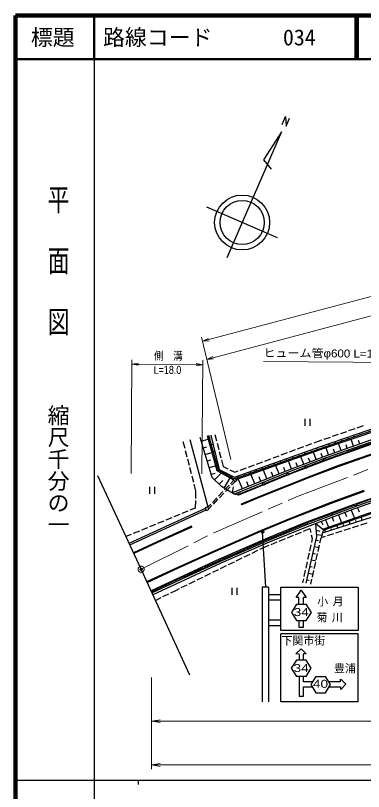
# Model space of a CAD drawing. Units: millimetres, scale not verified. Extents: x 40000 to 680000, y 20000 to 380000.
# Drawn here: x 40000 to 119544, y 202409 to 380000 of the extents above; entities that cross this region are included whole.
import ezdxf
from ezdxf.enums import TextEntityAlignment as Align

# ---------------------------------------------------------------- set-up
doc = ezdxf.new("R2010")
doc.units = ezdxf.units.MM
doc.header["$LTSCALE"] = 1000
doc.header["$PDMODE"] = 32
doc.header["$PDSIZE"] = 500
doc.linetypes.add('CHAIN', pattern=[18.5, 12, -1.5, 3.5, -1.5])
for name, color, linetype, lineweight in [('M-BGD', 7, 'Continuous', 25), ('M-BMK', 2, 'CHAIN', 13), ('M-BMK-OTRS', 5, 'Continuous', 25), ('M-BMK-SRVR', 3, 'Continuous', 25), ('M-STR-HTXT', 7, 'Continuous', 13), ('M-STR-STRC', 7, 'Continuous', 25), ('M-TTL', 2, 'Continuous', 140), ('M-TTL-BAND', 7, 'Continuous', 25), ('M-TTL-LINE', 7, 'Continuous', 50)]:
    doc.layers.add(name, color=color, linetype=linetype, lineweight=lineweight)
doc.layers.add('M-OTRS', color=6, linetype='Continuous')
doc.layers.add('M-TTL-TXT', color=7, linetype='Continuous')
doc.styles.add('@ＭＳ ゴシック', font='')
doc.styles.add('ＭＳ ゴシック', font='')
doc.styles.add('ＭＳ Ｐゴシック', font='')
doc.styles.get('@ＭＳ ゴシック').set_extended_font_data('@MS Gothic')
doc.styles.get('ＭＳ ゴシック').set_extended_font_data('MS Gothic')
doc.styles.get('ＭＳ Ｐゴシック').set_extended_font_data('MS PGothic')

# ---------------------------------------------------------------- blocks, each defined once
blk = doc.blocks.new('open_arrow')
at = {"color": 0, "linetype": 'Continuous', "lineweight": -2}
blk.add_lwpolyline([(7.5, 1.25), (0, 0), (7.5, -1.25)], dxfattribs=at)

msp = doc.modelspace()

# ---------------------------------------------------------------- linework, layer by layer
at = {"layer": 'M-BGD'}
for p, q in [((109412, 280855), (134829, 289561)), ((109473, 281299), (134724, 289979)), ((106143, 287725), (106143, 286125)), ((107343, 286125), (107343, 287725)), ((109511, 280572), (134885, 289263)), ((118122, 285647), (119540, 286134)), ((112448, 283696), (113866, 284184)), ((114339, 284346), (115757, 284834)), ((116230, 284997), (117649, 285484)), ((118599, 284444), (118667, 284246)), ((78286, 282513), (78680, 280967)), ((79841, 282938), (83932, 267530)), ((84987, 274252), (82198, 283443)), ((82461, 282574), (84062, 283060)), ((83833, 283893), (86046, 275836)), ((84123, 283972), (86302, 276036)), ((84727, 283499), (84540, 283452)), ((84612, 283957), (86592, 276098)), ((85600, 284126), (85975, 282640)), ((108239, 282227), (109035, 282523)), ((109035, 282523), (110083, 282884)), ((110556, 283046), (111975, 283534)), ((122236, 283193), (110863, 279177)), ((122380, 282766), (111018, 278755)), ((112983, 282509), (113049, 282316)), ((114387, 282992), (114520, 282605)), ((115791, 283476), (115858, 283281)), ((117261, 281436), (116697, 283033)), ((117195, 283960), (117330, 283567)), ((118682, 281938), (118403, 282730)), ((82921, 281061), (83718, 281303)), ((85141, 281854), (84733, 281751)), ((86097, 282155), (86463, 280700)), ((90082, 274375), (109473, 281299)), ((90209, 274034), (109412, 280855)), ((102616, 280134), (104022, 280657)), ((104490, 280832), (105896, 281355)), ((106365, 281529), (107770, 282053)), ((108780, 281052), (108914, 280678)), ((110175, 281541), (110240, 281351)), ((111574, 279428), (110991, 281079)), ((122555, 282245), (111207, 278238)), ((111579, 282025), (111711, 281642)), ((112996, 279930), (112707, 280749)), ((114417, 280432), (113844, 282056)), ((115839, 280934), (115555, 281739)), ((78803, 280482), (79173, 279029)), ((83380, 279548), (84900, 280009)), ((85556, 280210), (85369, 280163)), ((86585, 280216), (86952, 278761)), ((90479, 273812), (109511, 280572)), ((98867, 278739), (100273, 279262)), ((100741, 279437), (102147, 279960)), ((110863, 279177), (102378, 275952)), ((103240, 279073), (103370, 278709)), ((104625, 279568), (104691, 279385)), ((105913, 277296), (105255, 279027)), ((106010, 280063), (106142, 279693)), ((107395, 280557), (107461, 280371)), ((108742, 278371), (108100, 280059)), ((110156, 278908), (109839, 279742)), ((123146, 280237), (113838, 276995)), ((123210, 280048), (113906, 276807)), ((79297, 278544), (79667, 277090)), ((83839, 278035), (84636, 278277)), ((85970, 278565), (85631, 278480)), ((87074, 278276), (87448, 276790)), ((93244, 276646), (94650, 277170)), ((95118, 277344), (96524, 277867)), ((96993, 278042), (98398, 278565)), ((97700, 277095), (97826, 276740)), ((99085, 277589), (99149, 277411)), ((100470, 278084), (100598, 277724)), ((101855, 278579), (101920, 278398)), ((103085, 276221), (102411, 277994)), ((111018, 278755), (102542, 275533)), ((111207, 278238), (102744, 275021)), ((104499, 276758), (104166, 277634)), ((107328, 277833), (107003, 278688)), ((79790, 276606), (80161, 275152)), ((84298, 276522), (85738, 276958)), ((84758, 275008), (85633, 275274)), ((85513, 273742), (86997, 275271)), ((86046, 275836), (89820, 273711)), ((86384, 276920), (86233, 276882)), ((86302, 276036), (90014, 273946)), ((86592, 276098), (90082, 274375)), ((87173, 275810), (87071, 275603)), ((87448, 276790), (88553, 276245)), ((89001, 276023), (90105, 275478)), ((102378, 275952), (89566, 270743)), ((102542, 275533), (90073, 270463)), ((90105, 275478), (90901, 275774)), ((91369, 275949), (92775, 276472)), ((93544, 275611), (93607, 275437)), ((94929, 276106), (95055, 275755)), ((96315, 276600), (96378, 276424)), ((97475, 273959), (96680, 275913)), ((98876, 274528), (98489, 275479)), ((100276, 275098), (99525, 276946)), ((101677, 275667), (101312, 276565)), ((113838, 276995), (107537, 274600)), ((113906, 276807), (107609, 274414)), ((80284, 274668), (80654, 273214)), ((87090, 272211), (84987, 274252)), ((86564, 272721), (87428, 273611)), ((87709, 271844), (89026, 274065)), ((88337, 275236), (88270, 275101)), ((89834, 273566), (89150, 272853)), ((89500, 274662), (89335, 274328)), ((89754, 273632), (90136, 274095)), ((90223, 273245), (89754, 273632)), ((90136, 274095), (90605, 273707)), ((90605, 273707), (90223, 273245)), ((90774, 274622), (90836, 274450)), ((102744, 275021), (90953, 270227)), ((91872, 271680), (90991, 273848)), ((92159, 275116), (92283, 274771)), ((94673, 272819), (93836, 274880)), ((107537, 274600), (95594, 269859)), ((96074, 273389), (95666, 274393)), ((107609, 274414), (95672, 269675)), ((70611, 272151), (70611, 270551)), ((71811, 270551), (71811, 272151)), ((80778, 272730), (81171, 271183)), ((90008, 270481), (87090, 272211)), ((88803, 272492), (87765, 271409)), ((88003, 271080), (89041, 272162)), ((89388, 272523), (90143, 273311)), ((89566, 270743), (89801, 272102)), ((93273, 272250), (92843, 273307)), ((81171, 271183), (81137, 269472)), ((87419, 271049), (86381, 269966)), ((86619, 269636), (87657, 270719)), ((90953, 270227), (90008, 270481)), ((110168, 261589), (136802, 270120)), ((110241, 262422), (136329, 271603)), ((110324, 262186), (136376, 271355)), ((112198, 268615), (119695, 271332)), ((112269, 268428), (119761, 271143)), ((125639, 271021), (117157, 268029)), ((125814, 270500), (117346, 267512)), ((125959, 270074), (117500, 267089)), ((81127, 268972), (81093, 267260)), ((86034, 269605), (84996, 268523)), ((85234, 268193), (86272, 269276)), ((95594, 269859), (91621, 268179)), ((91699, 267994), (91621, 268179)), ((95672, 269675), (91699, 267994)), ((103073, 265042), (112198, 268615)), ((103148, 264857), (112269, 268428)), ((65943, 259256), (83402, 267216)), ((66111, 258893), (83554, 266846)), ((79416, 266572), (78029, 266001)), ((81093, 267260), (79879, 266762)), ((83932, 267530), (83368, 267297)), ((83368, 267297), (83602, 266731)), ((83602, 266731), (84166, 266964)), ((84166, 266964), (83932, 267530)), ((84650, 268162), (83965, 267449)), ((84132, 267045), (84888, 267832)), ((117157, 268029), (105916, 263793)), ((117346, 267512), (106118, 263281)), ((117500, 267089), (106283, 262862)), ((116766, 266813), (117463, 264963)), ((118205, 267338), (118536, 266398)), ((75717, 265051), (74329, 264481)), ((77566, 265811), (76179, 265241)), ((95733, 261989), (103073, 265042)), ((95811, 261805), (103148, 264857)), ((112362, 265153), (112692, 264277)), ((113830, 265706), (114502, 263921)), ((115298, 266259), (115640, 265351)), ((119280, 264508), (119041, 265254)), ((72017, 263531), (70629, 262961)), ((80240, 263097), (72398, 259552)), ((73867, 264291), (72479, 263721)), ((80322, 262915), (72481, 259371)), ((80322, 262915), (80240, 263097)), ((105916, 263793), (97606, 260365)), ((106118, 263281), (97821, 259858)), ((106283, 262862), (97996, 259444)), ((108882, 260753), (108691, 263770)), ((108691, 263770), (110241, 262422)), ((109847, 264205), (110254, 263419)), ((110893, 264600), (111542, 262879)), ((113672, 262712), (113485, 263298)), ((115074, 263161), (114974, 263474)), ((116476, 263610), (116263, 264276)), ((118421, 263230), (116992, 262771)), ((117878, 264059), (117765, 264412)), ((120325, 263840), (118897, 263382)), ((66467, 261250), (65253, 260751)), ((68317, 262010), (66930, 261440)), ((70167, 262771), (68779, 262200)), ((85610, 257569), (95733, 261989)), ((85692, 257387), (95811, 261805)), ((104005, 261227), (105395, 261792)), ((105858, 261981), (107300, 262568)), ((107300, 262568), (107509, 261663)), ((107622, 261176), (107832, 260271)), ((108788, 262231), (109546, 262004)), ((108853, 261201), (110029, 261096)), ((110168, 261589), (109856, 260483)), ((110324, 262186), (110168, 261589)), ((110241, 262422), (110324, 262186)), ((110869, 261814), (110706, 262320)), ((112707, 261397), (111279, 260939)), ((112271, 262263), (112183, 262536)), ((114612, 262008), (113183, 261550)), ((116516, 262619), (115088, 262161)), ((72398, 259552), (66964, 257045)), ((72481, 259371), (67048, 256863)), ((97606, 260365), (86539, 255556)), ((97821, 259858), (86764, 255054)), ((97996, 259444), (86948, 254643)), ((98448, 258964), (99838, 259530)), ((100301, 259718), (101690, 260284)), ((102153, 260473), (103542, 261038)), ((106430, 250112), (108882, 260753)), ((107832, 260271), (107636, 259385)), ((108706, 259993), (109202, 259879)), ((109596, 259308), (109856, 260483)), ((110803, 260787), (109856, 260483)), ((77203, 253753), (85610, 257569)), ((94069, 256977), (95416, 257637)), ((95865, 257856), (96544, 258189)), ((96544, 258189), (97985, 258776)), ((107528, 258896), (107204, 257432)), ((108356, 258473), (109361, 258241)), ((109165, 257355), (109489, 258820)), ((77286, 253571), (85692, 257387)), ((90477, 255218), (91824, 255877)), ((92273, 256097), (93620, 256757)), ((107096, 256944), (106771, 255479)), ((108006, 256953), (108515, 256835)), ((108733, 255402), (109057, 256867)), ((86539, 255556), (78372, 251788)), ((86764, 255054), (78604, 251289)), ((86948, 254643), (78794, 250881)), ((86884, 253459), (88232, 254118)), ((88681, 254338), (90028, 254998)), ((106663, 254991), (106339, 253526)), ((107656, 255433), (108687, 255195)), ((108301, 253449), (108625, 254914)), ((70009, 250445), (77203, 253753)), ((70093, 250263), (77286, 253571)), ((83292, 251699), (84639, 252359)), ((85088, 252579), (86435, 253239)), ((106231, 253038), (105907, 251574)), ((106955, 252392), (108014, 252149)), ((107305, 253913), (107828, 253792)), ((107869, 251496), (108193, 252961)), ((78372, 251788), (70976, 248350)), ((78604, 251289), (71207, 247850)), ((78794, 250881), (71395, 247442)), ((79700, 249940), (81047, 250600)), ((81496, 250820), (82843, 251480)), ((105798, 251086), (105602, 250199)), ((106605, 250872), (107141, 250749)), ((107502, 249833), (107761, 251008)), ((76776, 248509), (77454, 248841)), ((77903, 249061), (79251, 249720)), ((89476, 248985), (89476, 247385)), ((90676, 247385), (90676, 248985)), ((73709, 247002), (75055, 247663)), ((75504, 247884), (76776, 248509)), ((71988, 246156), (73260, 246781))]:
    msp.add_line(p, q, dxfattribs=at)
at = {"layer": 'M-BMK'}
msp.add_lwpolyline([(68710, 253261), (85356, 261628), (104645, 270030), (123176, 277069), (145724, 284595), (161799, 288978)], dxfattribs=at)
msp.add_circle((68710, 253261), 700, dxfattribs=at)
at = {"layer": 'M-BMK-OTRS'}
for p, q in [((68710, 253261), (58825, 274681)), ((79880, 229055), (68710, 253261))]:
    msp.add_line(p, q, dxfattribs=at)
at = {"layer": 'M-BMK-SRVR'}
for p, q in [((100971, 355093), (101744, 356872)), ((101744, 356872), (101892, 354687)), ((101892, 354687), (102659, 356477)), ((100822, 353375), (88301, 324555)), ((100822, 353375), (96664, 346959)), ((96664, 346959), (98469, 344804)), ((99876, 329118), (83737, 336130))]:
    msp.add_line(p, q, dxfattribs=at)
for radius in [6284, 5028]:
    msp.add_circle((91807, 332624), radius, dxfattribs=at)
at = {"layer": 'M-OTRS'}
msp.add_point((68710, 253261), dxfattribs=at)
at = {"layer": 'M-STR-HTXT'}
for p, q in [((82724, 305433), (211674, 339671)), ((83714, 301300), (212664, 335538)), ((89207, 278367), (82491, 306405)), ((66403, 275208), (66597, 301207)), ((66590, 300207), (82817, 300086)), ((82630, 275087), (82824, 301086)), ((71079, 228495), (71079, 207495)), ((71079, 218495), (219705, 218495)), ((71079, 208495), (219705, 208495))]:
    msp.add_line(p, q, dxfattribs=at)
msp.add_lwpolyline([(136319, 284770), (127319, 300593), (96656, 300822)], dxfattribs=at)
at = {"layer": 'M-STR-STRC'}
for p, q in [((116597, 280420), (121786, 282257)), ((110936, 278417), (116126, 280253)), ((106730, 276778), (110468, 278242)), ((102526, 275131), (106264, 276596)), ((96966, 272885), (102061, 274946)), ((91408, 270637), (96503, 272698)), ((121709, 269425), (117932, 268093)), ((117463, 267922), (112311, 265978)), ((111843, 265802), (106691, 263859)), ((106226, 263674), (102526, 262134)), ((97191, 249137), (96495, 261811)), ((102064, 261941), (98364, 260401)), ((97904, 260204), (92856, 257996)), ((92398, 257795), (87350, 255586)), ((86893, 255383), (83251, 253730)), ((82796, 253524), (79154, 251871)), ((78700, 251662), (75061, 249975)), ((74607, 249764), (71079, 248128)), ((96392, 249137), (96392, 222959)), ((97796, 249137), (96392, 249137)), ((97796, 249137), (97796, 222959)), ((100657, 249137), (118303, 249137)), ((100657, 239272), (100657, 249137)), ((118303, 249137), (118303, 239272)), ((100657, 247451), (97796, 247451)), ((104185, 246795), (105305, 248475)), ((105305, 248475), (106425, 246795)), ((97796, 246281), (100657, 246281)), ((104262, 245290), (103101, 243400)), ((104745, 246795), (104185, 246795)), ((104262, 245290), (106476, 245290)), ((104745, 245290), (104745, 246795)), ((106425, 246795), (105865, 246795)), ((105865, 245290), (105865, 246795)), ((107637, 243400), (106476, 245290)), ((103101, 243400), (104262, 241510)), ((106476, 241510), (107637, 243400)), ((100657, 241601), (97796, 241601)), ((97796, 240431), (100657, 240431)), ((104262, 241510), (106476, 241510)), ((104745, 241510), (104745, 240038)), ((104745, 240038), (105865, 240038)), ((105865, 240038), (105865, 241510)), ((118303, 239272), (100657, 239272)), ((100657, 222959), (100657, 238517)), ((118303, 238517), (100657, 238517)), ((118303, 222959), (118303, 238517)), ((104104, 233874), (105308, 235075)), ((105308, 235075), (106477, 233904)), ((104814, 233873), (104104, 233874)), ((104814, 233873), (104814, 232489)), ((105816, 232490), (105816, 233905)), ((106477, 233904), (105816, 233905)), ((104202, 232489), (103041, 230599)), ((106416, 232490), (104202, 232489)), ((107577, 230600), (106416, 232490)), ((103041, 230599), (104203, 228709)), ((106417, 228710), (107577, 230600)), ((106417, 228710), (104203, 228709)), ((104815, 228709), (104816, 224261)), ((105811, 227541), (105812, 228710)), ((107927, 227539), (105811, 227541)), ((108669, 228747), (107508, 226857)), ((108669, 228747), (110883, 228747)), ((112044, 226858), (110883, 228747)), ((114310, 227534), (111627, 227536)), ((114310, 227534), (114310, 228119)), ((114343, 228119), (115511, 226948)), ((105808, 224260), (105810, 226371)), ((105810, 226371), (107808, 226369)), ((107508, 226857), (108669, 224967)), ((110884, 224967), (112044, 226858)), ((111742, 226366), (114308, 226364)), ((115511, 226948), (114340, 225779)), ((114340, 225779), (114341, 226364)), ((104816, 224261), (105808, 224260)), ((108669, 224967), (110884, 224967)), ((118303, 222959), (100657, 222959))]:
    msp.add_line(p, q, dxfattribs=at)
for centre in [(116361, 280337), (110700, 278333), (102293, 275040), (106497, 276687), (96735, 272792), (91176, 270543), (117697, 268010), (112077, 265890), (106457, 263771), (96495, 261809), (102295, 262038), (98133, 260305), (92627, 257895), (87121, 255486), (83024, 253627), (78927, 251768), (74834, 249869)]:
    msp.add_circle(centre, 250, dxfattribs=at)
at = {"layer": 'M-TTL'}
for p, q in [((40000, 380000), (40000, 20000)), ((680000, 380000), (40000, 380000))]:
    msp.add_line(p, q, dxfattribs=at)
at = {"layer": 'M-TTL-BAND'}
for p, q in [((58000, 370000), (58000, 20000)), ((40000, 205000), (579000, 205000)), ((68000, 205000), (68000, 204000))]:
    msp.add_line(p, q, dxfattribs=at)
at = {"layer": 'M-TTL-LINE'}
for p, q in [((58000, 380000), (58000, 370000)), ((117750, 380000), (117750, 370000)), ((118250, 380000), (118250, 370000)), ((40000, 370000), (680000, 370000))]:
    msp.add_line(p, q, dxfattribs=at)

# ---------------------------------------------------------------- block references
at = {"layer": 'M-STR-HTXT', "xscale": 200, "yscale": 200}
for p, rotation in [((82724, 305433), 14.9), ((83714, 301300), 14.9), ((66590, 300207), 359.6), ((82817, 300086), 179.6)]:
    msp.add_blockref('open_arrow', p, dxfattribs=dict(at, rotation=rotation))
at = {"layer": 'M-STR-HTXT', "xscale": 267, "yscale": 267}
for p in [(71079, 218495), (71079, 208495)]:
    msp.add_blockref('open_arrow', p, dxfattribs=at)

# ---------------------------------------------------------------- texts
at = {"layer": 'M-STR-HTXT', "style": 'ＭＳ Ｐゴシック', "width": 1.1}
msp.add_text('ヒューム管φ600 L=16.5', height=1833, rotation=359.572, dxfattribs=at).set_placement((96660, 301322), align=Align.BOTTOM_LEFT)
at = {"layer": 'M-STR-HTXT', "style": 'ＭＳ Ｐゴシック', "width": 0.85}
for s, p in [('側\u3000溝', (74923, 300628)), ('L=18.0', (74733, 297441))]:
    msp.add_text(s, height=1833, rotation=359.572, dxfattribs=at).set_placement(p, align=Align.BOTTOM_CENTER)
at = {"layer": 'M-STR-STRC', "style": 'ＭＳ Ｐゴシック', "width": 1.3}
for s, p in [('34', (105309, 243468)), ('34', (105287, 230655)), ('40', (109719, 227050))]:
    msp.add_text(s, height=1833, dxfattribs=at).set_placement(p, align=Align.MIDDLE_CENTER)
at = {"layer": 'M-STR-STRC', "style": 'ＭＳ Ｐゴシック'}
msp.add_text('下関市街', height=1833, dxfattribs=at).set_placement((105804, 235470), align=Align.BOTTOM_CENTER)
msp.add_text('豊浦', height=1833, dxfattribs=at).set_placement((112819, 229114), align=Align.BOTTOM_LEFT)
at = {"layer": 'M-STR-STRC', "char_height": 1833, "attachment_point": 8, "style": 'ＭＳ Ｐゴシック'}
for s, insert in [('\\T1.41;小月', (112487, 244748)), ('\\T1.41;菊川', (112331, 241122))]:
    msp.add_mtext(s, dxfattribs=dict(at, insert=insert))
at = {"layer": 'M-TTL-BAND', "style": '@ＭＳ ゴシック', "width": 1.4}
msp.add_text('平  面  図', height=3666, rotation=270, dxfattribs=at).set_placement((49777, 306475), align=Align.MIDDLE_RIGHT)
at = {"layer": 'M-TTL-BAND', "style": '@ＭＳ ゴシック'}
msp.add_text('縮尺千分の一', height=3666, rotation=270, dxfattribs=at).set_placement((49777, 261030), align=Align.MIDDLE_RIGHT)
at = {"layer": 'M-TTL-TXT', "style": 'ＭＳ ゴシック'}
msp.add_text('標題', height=3666, dxfattribs=at).set_placement((48500, 375000), align=Align.MIDDLE_CENTER)
for s, p in [('路線コード', (60000, 375000)), ('034', (101142, 375000))]:
    msp.add_text(s, height=3666, dxfattribs=at).set_placement(p, align=Align.MIDDLE_LEFT)

doc.saveas('drawing.dxf')
